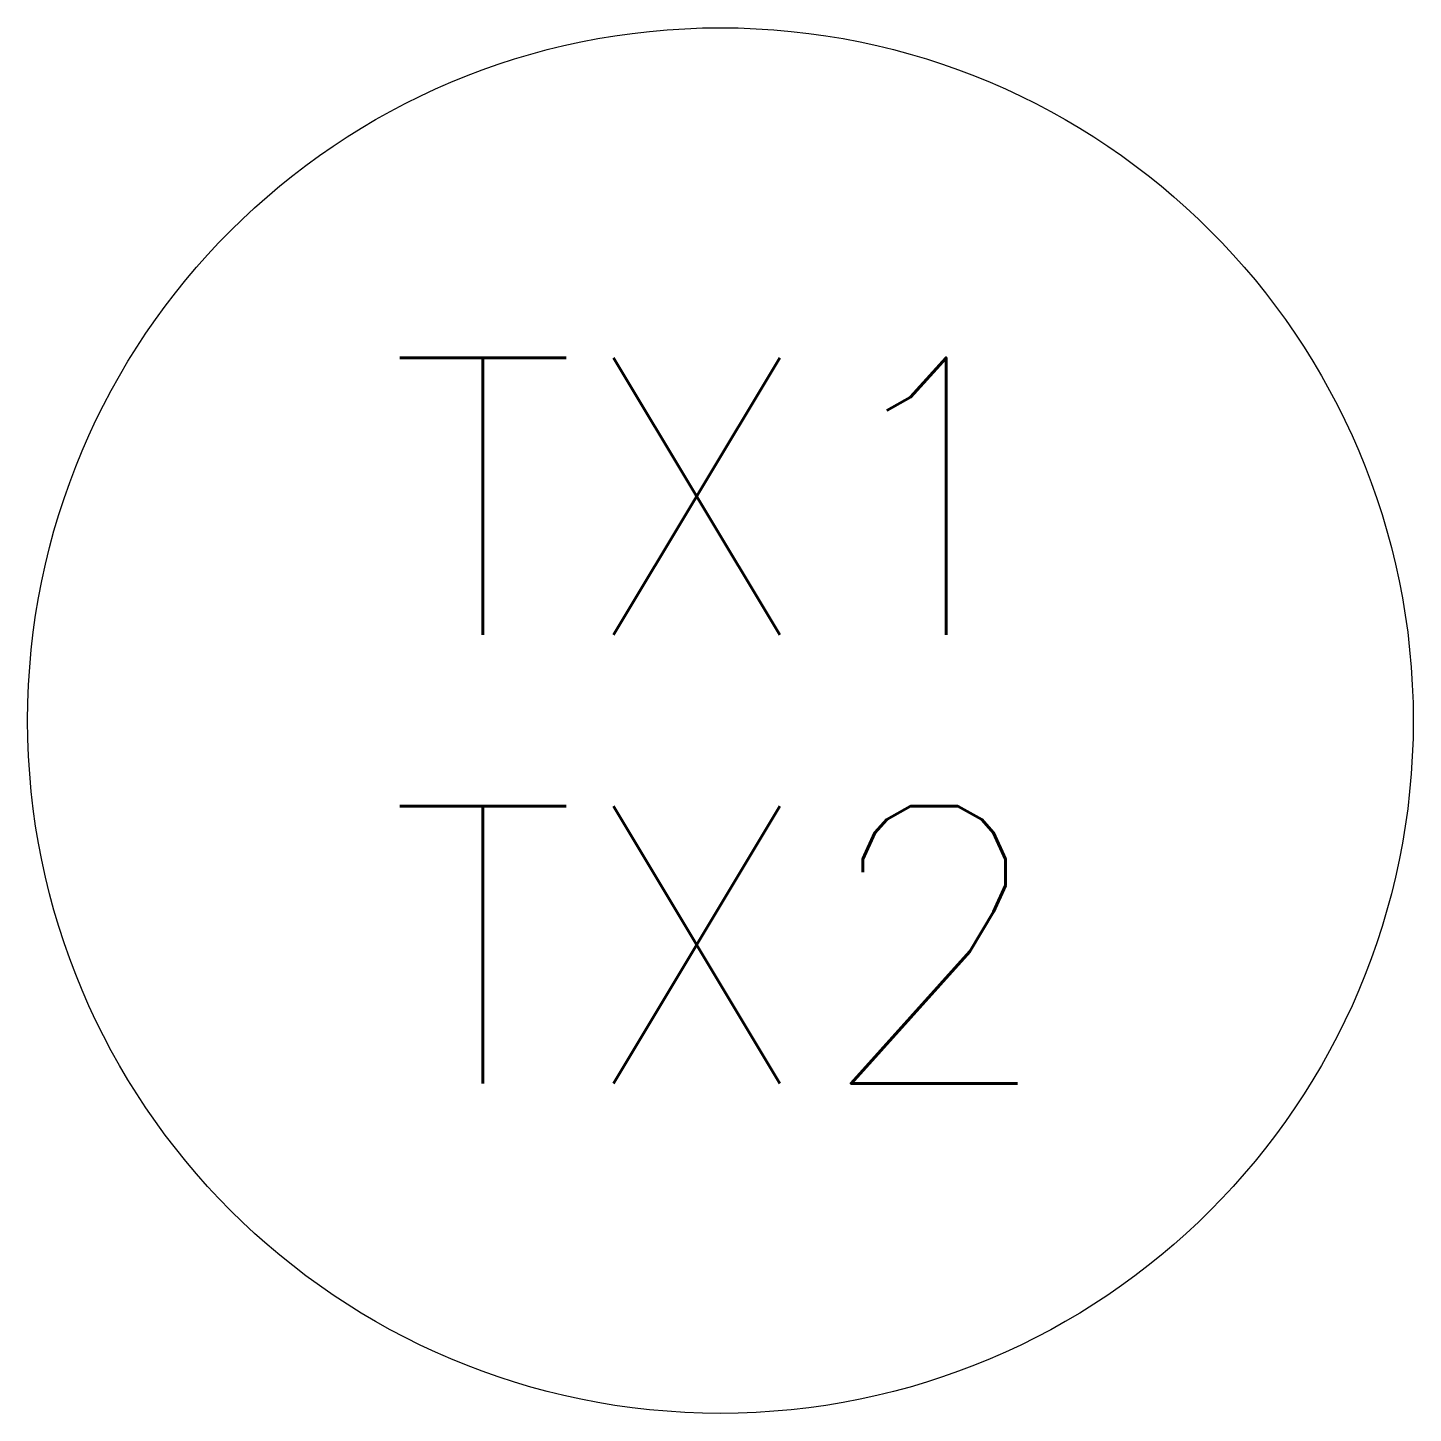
# Model space of a CAD drawing. Header units: millimetres. Extents: x -10191.09 to -10190.09, y 60.3 to 61.3.
import ezdxf
from ezdxf.enums import TextEntityAlignment as Align

# ---------------------------------------------------------------- set-up
doc = ezdxf.new("R2010")
doc.units = ezdxf.units.MM
doc.header["$LTSCALE"] = 10
doc.layers.add('Tub_símbolos', color=2, linetype='Continuous')
doc.styles.add('r80', font='romans.shx')

msp = doc.modelspace()

# ---------------------------------------------------------------- linework, layer by layer
at = {"layer": 'Tub_símbolos', "color": 1}
msp.add_circle((-10190.5949, 60.7974), 0.5, dxfattribs=at)

# ---------------------------------------------------------------- texts
at = {"layer": 'Tub_símbolos', "style": 'r80'}
for tag, p in [('TX1', (-10190.5949, 60.9593)), ('TX2', (-10190.5949, 60.6355))]:
    msp.add_attdef(tag, text='', height=0.2, dxfattribs=at).set_placement(p, align=Align.MIDDLE)

doc.saveas('drawing.dxf')
